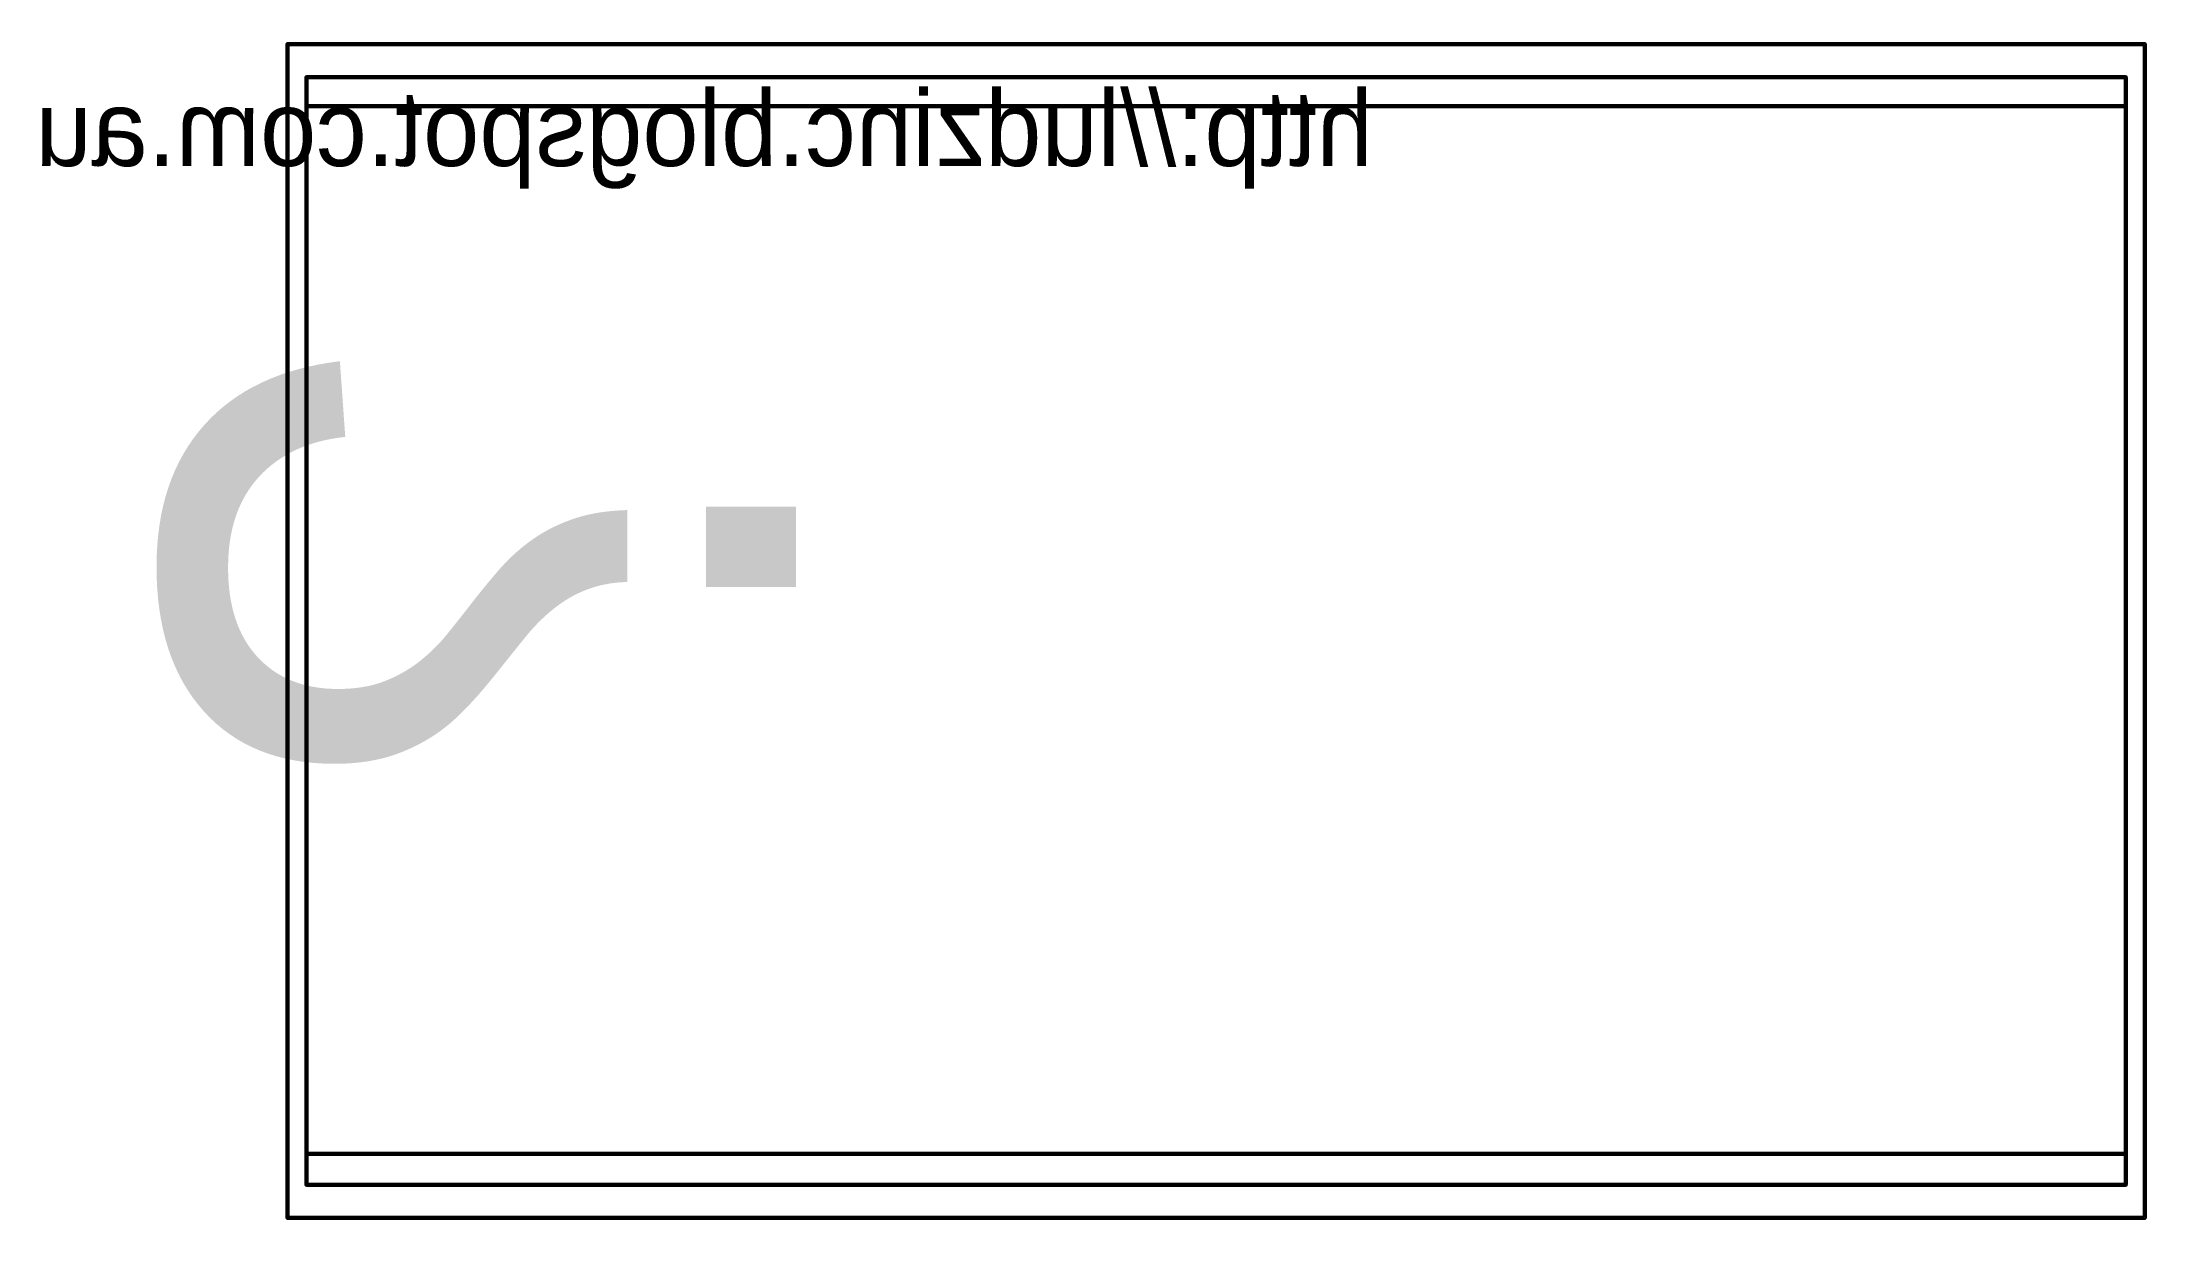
# Model space of a CAD drawing. Extents: x 31 to 158, y 41 to 112.
import ezdxf

# ---------------------------------------------------------------- set-up
doc = ezdxf.new("R2010")
doc.units = 0
for name, color, linetype in [('BOTTOMOVERLAY', 54, 'CONTINUOUS'), ('KEEPOUTLAYER', 6, 'CONTINUOUS'), ('MECHANICAL1', 6, 'CONTINUOUS'), ('MECHANICAL2', 216, 'CONTINUOUS')]:
    doc.layers.add(name, color=color, linetype=linetype)

msp = doc.modelspace()

# ---------------------------------------------------------------- linework, layer by layer
at = {"layer": 'KEEPOUTLAYER', "const_width": 0.254}
for points in [[(46.6, 44.57), (46.6, 107.95)], [(46.6, 107.95), (156.6, 107.95)], [(156.6, 107.95), (156.6, 107.95)], [(156.6, 44.57), (156.6, 107.95)], [(46.6, 44.57), (156.6, 44.57)]]:
    msp.add_lwpolyline(points, dxfattribs=at)
at = {"layer": 'KEEPOUTLAYER', "const_width": 0.127}
for points in [[(46.54, 107.95, 1), (46.66, 107.95, 1)], [(46.54, 107.95, 1), (46.66, 107.95, 1)], [(156.54, 107.95, 1), (156.66, 107.95, 1)], [(156.54, 107.95, 1), (156.66, 107.95, 1)], [(156.54, 107.95, 1), (156.66, 107.95, 1)], [(156.54, 107.95, 1), (156.66, 107.95, 1)], [(46.54, 44.57, 1), (46.66, 44.57, 1)], [(46.54, 44.57, 1), (46.66, 44.57, 1)], [(156.54, 44.57, 1), (156.66, 44.57, 1)], [(156.54, 44.57, 1), (156.66, 44.57, 1)]]:
    msp.add_lwpolyline(points, format="xyb", close=True, dxfattribs=at)
at = {"layer": 'MECHANICAL1', "const_width": 0.254}
for points in [[(46.6, 109.7), (156.6, 109.7)], [(46.6, 42.7), (46.6, 109.7)], [(46.6, 81.28), (46.6, 109.7)], [(46.6, 109.7), (156.6, 109.7)], [(156.6, 42.7), (156.6, 109.7)], [(156.6, 42.7), (156.6, 109.7)], [(46.6, 69.85), (46.6, 82.55)], [(46.6, 82.55), (46.6, 82.55)], [(46.6, 42.7), (46.6, 71.25)], [(46.6, 42.7), (156.6, 42.7)], [(46.6, 42.7), (156.6, 42.7)], [(46.6, 42.7), (46.6, 42.7)], [(46.6, 42.7), (46.6, 42.7)], [(156.6, 42.7), (156.6, 42.7)], [(156.6, 42.7), (156.6, 42.7)], [(156.6, 42.7), (156.6, 42.7)]]:
    msp.add_lwpolyline(points, dxfattribs=at)
at = {"layer": 'MECHANICAL1', "const_width": 0.127}
for points in [[(46.54, 109.7, 1), (46.66, 109.7, 1)], [(46.54, 109.7, 1), (46.66, 109.7, 1)], [(46.54, 109.7, 1), (46.66, 109.7, 1)], [(46.54, 109.7, 1), (46.66, 109.7, 1)], [(156.54, 109.7, 1), (156.66, 109.7, 1)], [(156.54, 109.7, 1), (156.66, 109.7, 1)], [(156.54, 109.7, 1), (156.66, 109.7, 1)], [(156.54, 109.7, 1), (156.66, 109.7, 1)], [(46.54, 82.55, 1), (46.66, 82.55, 1)], [(46.54, 82.55, 1), (46.66, 82.55, 1)], [(46.54, 82.55, 1), (46.66, 82.55, 1)], [(46.54, 81.28, 1), (46.66, 81.28, 1)], [(46.54, 71.25, 1), (46.66, 71.25, 1)], [(46.54, 69.85, 1), (46.66, 69.85, 1)], [(46.54, 42.7, 1), (46.66, 42.7, 1)], [(46.54, 42.7, 1), (46.66, 42.7, 1)], [(46.54, 42.7, 1), (46.66, 42.7, 1)], [(46.54, 42.7, 1), (46.66, 42.7, 1)], [(46.54, 42.7, 1), (46.66, 42.7, 1)], [(46.54, 42.7, 1), (46.66, 42.7, 1)], [(46.54, 42.7, 1), (46.66, 42.7, 1)], [(46.54, 42.7, 1), (46.66, 42.7, 1)], [(156.54, 42.7, 1), (156.66, 42.7, 1)], [(156.54, 42.7, 1), (156.66, 42.7, 1)], [(156.54, 42.7, 1), (156.66, 42.7, 1)], [(156.54, 42.7, 1), (156.66, 42.7, 1)], [(156.54, 42.7, 1), (156.66, 42.7, 1)], [(156.54, 42.7, 1), (156.66, 42.7, 1)], [(156.54, 42.7, 1), (156.66, 42.7, 1)], [(156.54, 42.7, 1), (156.66, 42.7, 1)], [(156.54, 42.7, 1), (156.66, 42.7, 1)], [(156.54, 42.7, 1), (156.66, 42.7, 1)]]:
    msp.add_lwpolyline(points, format="xyb", close=True, dxfattribs=at)
at = {"layer": 'MECHANICAL2', "const_width": 0.254}
for points in [[(45.45, 111.7), (157.75, 111.7)], [(45.45, 40.7), (45.45, 111.7)], [(157.75, 40.7), (157.75, 111.7)], [(156.6, 108.15), (156.6, 108.15)], [(45.45, 40.7), (157.75, 40.7)]]:
    msp.add_lwpolyline(points, dxfattribs=at)
at = {"layer": 'MECHANICAL2', "const_width": 0.127}
for points in [[(45.39, 111.7, 1), (45.51, 111.7, 1)], [(45.39, 111.7, 1), (45.51, 111.7, 1)], [(157.69, 111.7, 1), (157.81, 111.7, 1)], [(157.69, 111.7, 1), (157.81, 111.7, 1)], [(156.54, 108.15, 1), (156.66, 108.15, 1)], [(156.54, 108.15, 1), (156.66, 108.15, 1)], [(45.39, 40.7, 1), (45.51, 40.7, 1)], [(45.39, 40.7, 1), (45.51, 40.7, 1)], [(157.69, 40.7, 1), (157.81, 40.7, 1)], [(157.69, 40.7, 1), (157.81, 40.7, 1)]]:
    msp.add_lwpolyline(points, format="xyb", close=True, dxfattribs=at)

# ---------------------------------------------------------------- texts
at = {"layer": 'BOTTOMOVERLAY', "text_generation_flag": 2}
for s, height, rotation, p in [('http://ludzinc.blogspot.com.au', 4.572, 360, (111.09, 104.33)), ('?', 38.1, 90, (76.2, 94.61))]:
    msp.add_text(s, height=height, rotation=rotation, dxfattribs=at).set_placement(p)

doc.saveas('drawing.dxf')
